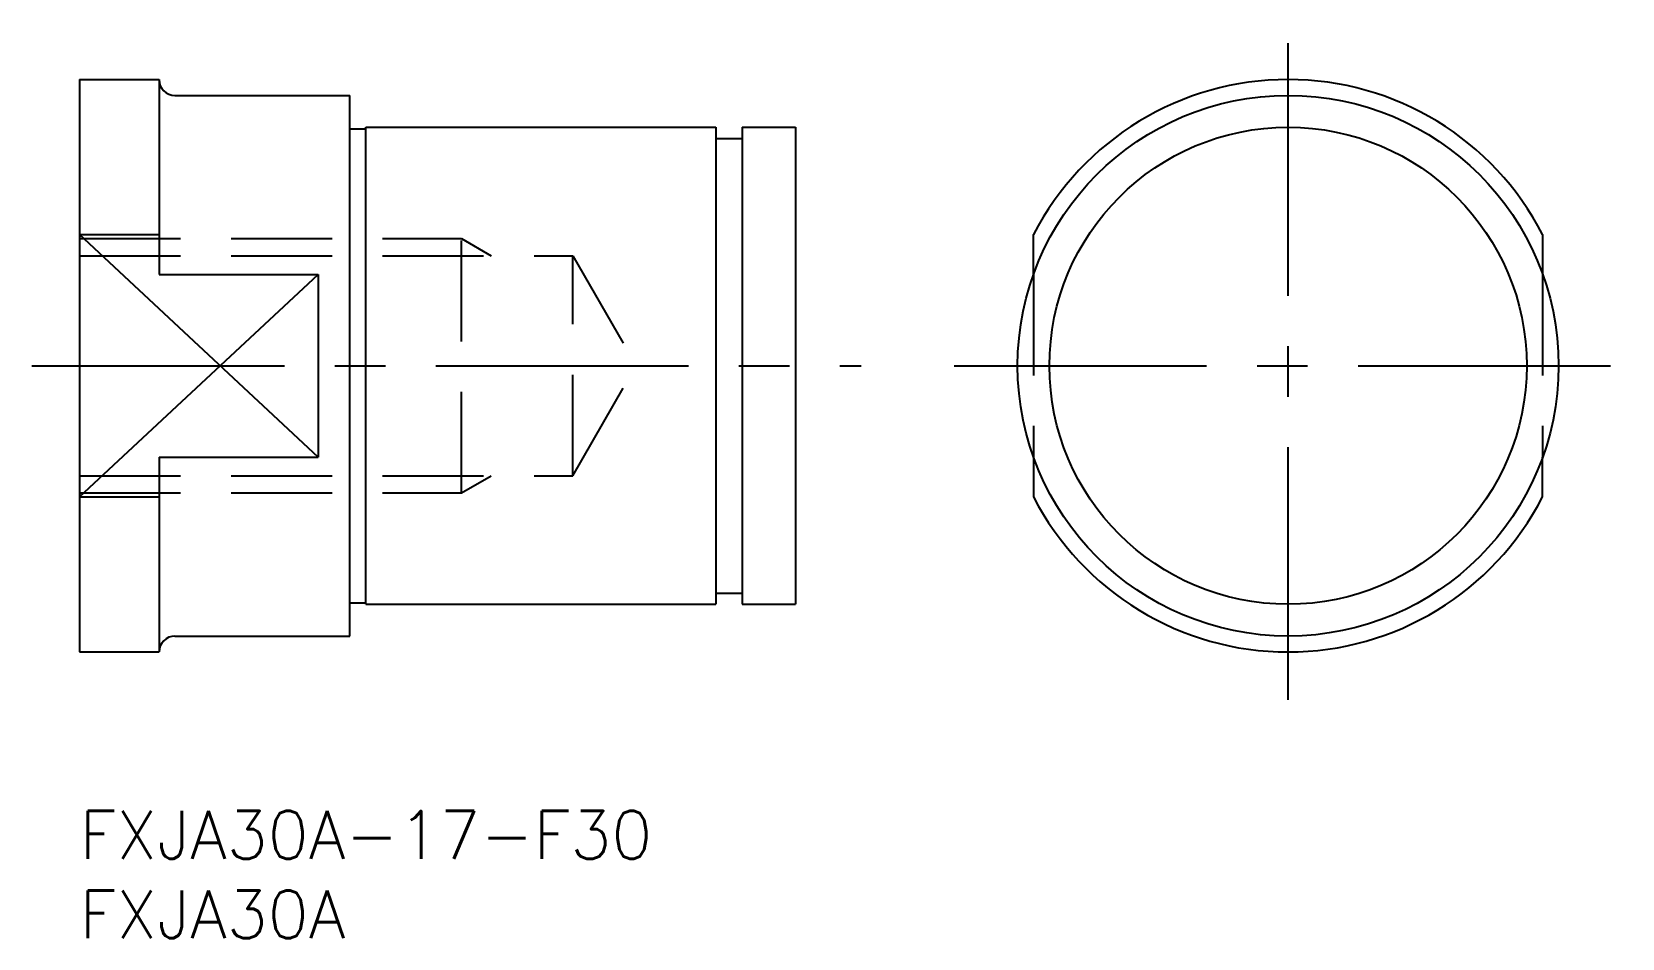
# Model space of a CAD drawing. Extents: x -3 to 97, y -8 to 49.
import ezdxf

# ---------------------------------------------------------------- set-up
doc = ezdxf.new("R2010")
doc.units = 0
doc.header["$LTSCALE"] = 0.5
doc.linetypes.add('CENTER', pattern=[50.8, 31.75, -6.35, 6.35, -6.35])
doc.linetypes.add('DASHED', pattern=[19.05, 12.7, -6.35])
for name, color, linetype in [('MSM_CENTER', 1, 'CENTER'), ('MSM_CONTINUOUS', 7, 'CONTINUOUS'), ('MSM_DASHED', 4, 'DASHED'), ('MSM_NARROW', 5, 'CONTINUOUS'), ('MSM_PART_NUMBER', 7, 'CONTINUOUS')]:
    doc.layers.add(name, color=color, linetype=linetype)
doc.styles.get("Standard").update_dxf_attribs({"font": 'txt.shx', "height": 3, "bigfont": 'bigfont.shx'})

# ---------------------------------------------------------------- blocks, each defined once
blk = doc.blocks.new('*U7')
at = {"layer": 'MSM_PART_NUMBER'}
blk.add_text('FXJA30A-17-F30', height=3, dxfattribs=at).set_placement((0, -3))
blk = doc.blocks.new('*U8')
at = {"layer": 'MSM_PART_NUMBER'}
blk.add_text('FXJA30A', height=3, dxfattribs=at).set_placement((0, -8))

msp = doc.modelspace()

# ---------------------------------------------------------------- linework, layer by layer
at = {"layer": 'MSM_CENTER'}
for p, q in [((75.966, 7), (75.966, 49)), ((-3, 28), (49.139, 28)), ((54.966, 28), (96.966, 28))]:
    msp.add_line(p, q, dxfattribs=at)
at = {"layer": 'MSM_CONTINUOUS'}
for p, q in [((0, 46), (0, 10)), ((0, 46), (5, 46)), ((5, 46), (5, 33.745)), ((6, 45), (17, 45)), ((17, 11), (17, 45)), ((18, 43), (40, 43)), ((18, 13), (18, 43)), ((40, 43), (40, 13)), ((41.65, 43), (45, 43)), ((41.65, 43), (41.65, 13)), ((45, 43), (45, 13)), ((17, 42.9), (18, 42.9)), ((40, 42.3), (41.65, 42.3)), ((0, 36.246), (5, 36.246)), ((59.966, 33.745), (59.966, 36.246)), ((91.966, 36.246), (91.966, 33.745)), ((5, 33.745), (15, 33.745)), ((15, 33.745), (15, 22.255)), ((5, 22.255), (15, 22.255)), ((5, 22.255), (5, 10)), ((59.966, 22.255), (59.966, 19.754)), ((91.966, 19.754), (91.966, 22.255)), ((0, 19.754), (5, 19.754)), ((17, 13.1), (18, 13.1)), ((18, 13), (40, 13)), ((40, 13.7), (41.65, 13.7)), ((41.65, 13), (45, 13)), ((6, 11), (17, 11)), ((0, 10), (5, 10))]:
    msp.add_line(p, q, dxfattribs=at)
for radius in [17, 15]:
    msp.add_circle((75.966, 28), radius, dxfattribs=at)
for centre, radius, start, end in [((6, 46), 1, 180, 270), ((75.966, 28), 18, 27.26604, 152.73396), ((75.966, 28), 18, 207.26604, 332.73396), ((6, 10), 1, 90, 180)]:
    msp.add_arc(centre, radius, start, end, dxfattribs=at)
at = {"layer": 'MSM_DASHED'}
for p, q in [((0, 36), (24, 36)), ((24, 20), (24, 36)), ((24, 36), (25.875, 34.917)), ((0, 34.917), (31, 34.917)), ((31, 21.082), (31, 34.917)), ((31, 34.917), (34.994, 28)), ((59.966, 33.745), (59.966, 22.255)), ((91.966, 33.745), (91.966, 22.255)), ((31, 21.082), (34.994, 28)), ((0, 21.082), (31, 21.082)), ((24, 20), (25.875, 21.082)), ((0, 20), (24, 20))]:
    msp.add_line(p, q, dxfattribs=at)
at = {"layer": 'MSM_NARROW'}
for p, q in [((15, 22.255), (0, 36.246)), ((0, 19.754), (15, 33.745))]:
    msp.add_line(p, q, dxfattribs=at)

# ---------------------------------------------------------------- block references
at = {"layer": 'MSM_CONTINUOUS'}
for name in ['*U7', '*U8']:
    msp.add_blockref(name, (0, 0), dxfattribs=at)

doc.saveas('drawing.dxf')
